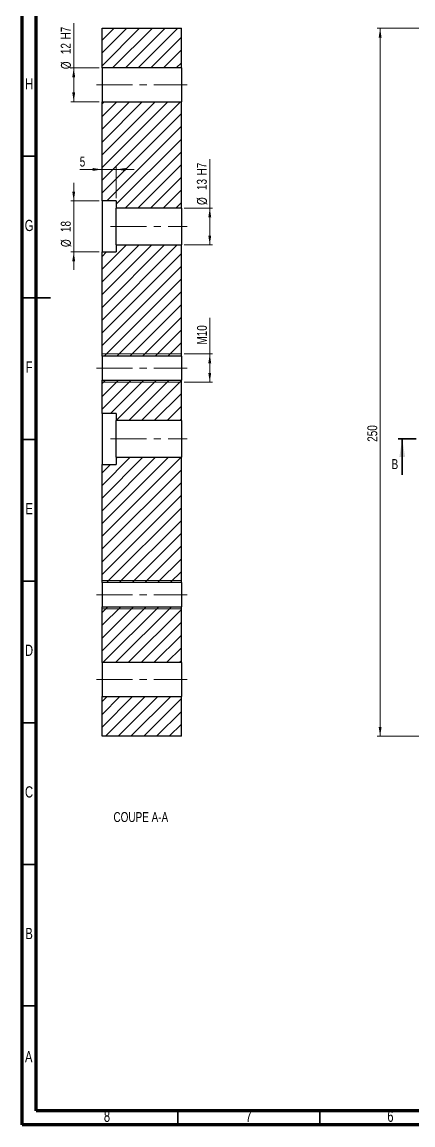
# Model space of a CAD drawing. Header units: millimetres. Extents: x 5 to 415, y 5 to 589.
# Drawn here: x 5 to 142.9, y 5 to 394.4 of the extents above; entities that cross this region are included whole.
import ezdxf

# ---------------------------------------------------------------- set-up
doc = ezdxf.new("R2010")
doc.units = ezdxf.units.MM
doc.linetypes.add('CENTERX2', pattern=[20.32, 12.7, -2.54, 2.54, -2.54])
doc.linetypes.add('PHANTOM', pattern=[12.7, 6.35, -1.27, 1.27, -1.27, 1.27, -1.27])
doc.styles.add('SLDTEXTSTYLE0', font='TXT', dxfattribs={"width": 0.75})
doc.dimstyles.new('SLDDIMSTYLE3', dxfattribs={"dimtxt": 3.5, "dimasz": 3.302, "dimexe": 0, "dimexo": 0.0625, "dimgap": 0.875, "dimtad": 1, "dimrnd": 1e-09, "dimzin": 12, "dimdsep": 46, "dimtxsty": 'SLDTEXTSTYLE0', "dimsah": 1, "dimcen": 0.09, "dimadec": 0, "dimazin": 3, "dimtfac": 1, "dimtofl": 0, "dimtmove": 0, "dimatfit": 3, "dimfxl": 1, "dimfrac": 2, "dimtolj": 1, "dimtzin": 12, "dimarcsym": 0})
doc.dimstyles.new('SLDDIMSTYLE4', dxfattribs={"dimtxt": 3.5, "dimasz": 3.302, "dimexe": 0, "dimexo": 0.0625, "dimgap": 0.875, "dimtad": 1, "dimrnd": 1e-09, "dimzin": 12, "dimdsep": 46, "dimtxsty": 'SLDTEXTSTYLE0', "dimsah": 1, "dimcen": 0.09, "dimadec": 0, "dimazin": 3, "dimtfac": 1, "dimtmove": 0, "dimatfit": 0, "dimfxl": 1, "dimfrac": 2, "dimtolj": 1, "dimtzin": 12, "dimarcsym": 0})

# ---------------------------------------------------------------- blocks, each defined once
blk = doc.blocks.new('_D_41')
at = {"color": 7, "linetype": 'Continuous', "lineweight": 18}
for p, q in [((158.33, 392.21), (130.33, 392.21)), ((131.33, 142.21), (131.33, 392.21)), ((158.33, 142.21), (130.33, 142.21))]:
    blk.add_line(p, q, dxfattribs=at)
for points in [[(131.33, 392.21), (130.82, 388.91), (131.84, 388.91)], [(131.33, 142.21), (131.84, 145.51), (130.82, 145.51)]]:
    blk.add_solid(points, dxfattribs=at)
at = {"color": 7, "linetype": 'Continuous', "lineweight": 18, "insert": (126.82, 246.19), "char_height": 3.5, "attachment_point": 1, "rotation": 90, "style": 'SLDTEXTSTYLE0'}
blk.add_mtext('250', dxfattribs=at)
blk = doc.blocks.new('_D_42')
at = {"color": 7, "linetype": 'Continuous', "lineweight": 18}
for p, q in [((23.22, 378.21), (23.22, 393.99)), ((32.22, 378.21), (22.22, 378.21)), ((23.22, 378.21), (23.22, 366.21)), ((32.22, 366.21), (22.22, 366.21))]:
    blk.add_line(p, q, dxfattribs=at)
for points in [[(23.22, 378.21), (22.71, 374.91), (23.73, 374.91)], [(23.22, 366.21), (23.73, 369.51), (22.71, 369.51)]]:
    blk.add_solid(points, dxfattribs=at)
at = {"color": 7, "linetype": 'Continuous', "lineweight": 18, "char_height": 3.5, "attachment_point": 1, "rotation": 90, "style": 'SLDTEXTSTYLE0'}
for s, insert in [('H7', (18.66, 388.21)), ('12', (18.66, 383.04)), ('%%c', (18.71, 377.76))]:
    blk.add_mtext(s, dxfattribs=dict(at, insert=insert))
blk = doc.blocks.new('_D_43')
at = {"color": 7, "linetype": 'Continuous', "lineweight": 18}
for p, q in [((23.22, 331.21), (23.22, 337.56)), ((32.22, 331.21), (22.22, 331.21)), ((23.22, 313.21), (23.22, 331.21)), ((32.22, 313.21), (22.22, 313.21)), ((23.22, 313.21), (23.22, 306.86))]:
    blk.add_line(p, q, dxfattribs=at)
for points in [[(23.22, 331.21), (23.73, 334.51), (22.71, 334.51)], [(23.22, 313.21), (22.71, 309.91), (23.73, 309.91)]]:
    blk.add_solid(points, dxfattribs=at)
at = {"color": 7, "linetype": 'Continuous', "lineweight": 18, "char_height": 3.5, "attachment_point": 1, "rotation": 90, "style": 'SLDTEXTSTYLE0'}
for s, insert in [('18', (18.66, 320.23)), ('%%c', (18.71, 314.95))]:
    blk.add_mtext(s, dxfattribs=dict(at, insert=insert))
blk = doc.blocks.new('_D_44')
at = {"color": 7, "linetype": 'Continuous', "lineweight": 18}
for p, q in [((38.22, 332.21), (38.22, 343.34)), ((33.22, 342.34), (25.34, 342.34)), ((38.22, 342.34), (33.22, 342.34)), ((38.22, 342.34), (44.57, 342.34))]:
    blk.add_line(p, q, dxfattribs=at)
for points in [[(33.22, 342.34), (29.92, 342.84), (29.92, 341.83)], [(38.22, 342.34), (41.52, 341.83), (41.52, 342.84)]]:
    blk.add_solid(points, dxfattribs=at)
at = {"color": 7, "linetype": 'Continuous', "lineweight": 18, "insert": (25.34, 346.85), "char_height": 3.5, "attachment_point": 1, "style": 'SLDTEXTSTYLE0'}
blk.add_mtext('5', dxfattribs=at)
blk = doc.blocks.new('_D_45')
at = {"color": 7, "linetype": 'Continuous', "lineweight": 18}
for p, q in [((71.22, 328.71), (71.22, 346.02)), ((62.22, 328.71), (72.22, 328.71)), ((71.22, 328.71), (71.22, 315.71)), ((62.22, 315.71), (72.22, 315.71))]:
    blk.add_line(p, q, dxfattribs=at)
for points in [[(71.22, 328.71), (70.71, 325.41), (71.73, 325.41)], [(71.22, 315.71), (71.73, 319.01), (70.71, 319.01)]]:
    blk.add_solid(points, dxfattribs=at)
at = {"color": 7, "linetype": 'Continuous', "lineweight": 18, "char_height": 3.5, "attachment_point": 1, "rotation": 90, "style": 'SLDTEXTSTYLE0'}
for s, insert in [('H7', (66.66, 340.24)), ('13', (66.66, 335.07)), ('%%c', (66.71, 329.79))]:
    blk.add_mtext(s, dxfattribs=dict(at, insert=insert))
blk = doc.blocks.new('_D_46')
at = {"color": 7, "linetype": 'Continuous', "lineweight": 18}
for p, q in [((71.22, 277.21), (71.22, 289.97)), ((62.22, 277.21), (72.22, 277.21)), ((71.22, 267.21), (71.22, 277.21)), ((62.22, 267.21), (72.22, 267.21))]:
    blk.add_line(p, q, dxfattribs=at)
for points in [[(71.22, 277.21), (70.71, 273.91), (71.73, 273.91)], [(71.22, 267.21), (71.73, 270.51), (70.71, 270.51)]]:
    blk.add_solid(points, dxfattribs=at)
at = {"color": 7, "linetype": 'Continuous', "lineweight": 18, "insert": (66.71, 280.51), "char_height": 3.5, "attachment_point": 1, "rotation": 90, "style": 'SLDTEXTSTYLE0'}
blk.add_mtext('M10', dxfattribs=at)

msp = doc.modelspace()

# ---------------------------------------------------------------- hatches: boundary and pattern name
at = {"linetype": 'Continuous', "lineweight": 18}
h = msp.add_hatch(dxfattribs=at)
h.set_pattern_fill('ANSI31', style=0)
h.paths.add_polyline_path([(61.223, 392.212), (33.223, 392.212), (33.223, 378.212), (61.223, 378.212)], flags=0)
h = msp.add_hatch(dxfattribs=at)
h.set_pattern_fill('ANSI31', style=0)
h.paths.add_polyline_path([(33.223, 366.212), (33.223, 331.212), (38.223, 331.212), (38.223, 328.712), (61.223, 328.712), (61.223, 366.212)], flags=0)
h = msp.add_hatch(dxfattribs=at)
h.set_pattern_fill('ANSI31', style=0)
h.paths.add_polyline_path([(33.223, 313.212), (33.223, 276.462), (61.223, 276.462), (61.223, 315.712), (38.223, 315.712), (38.223, 313.212)], flags=0)
h = msp.add_hatch(dxfattribs=at)
h.set_pattern_fill('ANSI31', style=0)
h.paths.add_polyline_path([(33.223, 267.962), (33.223, 256.212), (38.223, 256.212), (38.223, 253.712), (61.223, 253.712), (61.223, 267.962)], flags=0)
h = msp.add_hatch(dxfattribs=at)
h.set_pattern_fill('ANSI31', style=0)
h.paths.add_polyline_path([(33.223, 238.212), (33.223, 196.462), (61.223, 196.462), (61.223, 240.712), (38.223, 240.712), (38.223, 238.212)], flags=0)
h = msp.add_hatch(dxfattribs=at)
h.set_pattern_fill('ANSI31', style=0)
h.paths.add_polyline_path([(61.223, 187.962), (33.223, 187.962), (33.223, 168.212), (61.223, 168.212)], flags=0)
h = msp.add_hatch(dxfattribs=at)
h.set_pattern_fill('ANSI31', style=0)
h.paths.add_polyline_path([(33.223, 142.212), (61.223, 142.212), (61.223, 156.212), (33.223, 156.212)], flags=0)

# ---------------------------------------------------------------- linework, layer by layer
at = {"color": 7, "linetype": 'Continuous', "lineweight": 70}
for p, q in [((5, 5), (5, 589)), ((10, 10), (10, 584)), ((410, 10), (10, 10)), ((415, 5), (5, 5))]:
    msp.add_line(p, q, dxfattribs=at)
at = {"color": 7, "linetype": 'Continuous', "lineweight": 25}
for p, q in [((33.223, 378.212), (33.223, 392.212)), ((33.223, 392.212), (61.223, 392.212)), ((61.223, 378.212), (61.223, 392.212)), ((61.223, 378.212), (33.223, 378.212)), ((33.223, 378.212), (33.223, 366.212)), ((61.223, 378.212), (61.223, 366.212)), ((33.223, 366.212), (61.223, 366.212)), ((33.223, 331.212), (33.223, 366.212)), ((61.223, 328.712), (61.223, 366.212)), ((38.223, 331.212), (33.223, 331.212)), ((33.223, 331.212), (33.223, 313.212)), ((38.223, 331.212), (38.223, 328.712)), ((61.223, 328.712), (38.223, 328.712)), ((38.223, 315.712), (38.223, 328.712)), ((61.223, 328.712), (61.223, 315.712)), ((38.223, 315.712), (61.223, 315.712)), ((38.223, 315.712), (38.223, 313.212)), ((61.223, 276.462), (61.223, 315.712)), ((33.223, 313.212), (38.223, 313.212)), ((33.223, 276.462), (33.223, 313.212)), ((61.223, 276.462), (33.223, 276.462)), ((33.223, 276.462), (33.223, 267.962)), ((61.223, 276.462), (61.223, 267.962)), ((33.223, 267.962), (61.223, 267.962)), ((33.223, 256.212), (33.223, 267.962)), ((61.223, 253.712), (61.223, 267.962)), ((38.223, 256.212), (33.223, 256.212)), ((33.223, 256.212), (33.223, 238.212)), ((38.223, 256.212), (38.223, 253.712)), ((61.223, 253.712), (38.223, 253.712)), ((38.223, 240.712), (38.223, 253.712)), ((61.223, 253.712), (61.223, 240.712)), ((33.223, 238.212), (38.223, 238.212)), ((33.223, 196.462), (33.223, 238.212)), ((38.223, 240.712), (38.223, 238.212)), ((38.223, 240.712), (61.223, 240.712)), ((61.223, 196.462), (61.223, 240.712)), ((61.223, 196.462), (33.223, 196.462)), ((33.223, 196.462), (33.223, 187.962)), ((61.223, 196.462), (61.223, 187.962)), ((33.223, 168.212), (33.223, 187.962)), ((33.223, 187.962), (61.223, 187.962)), ((61.223, 168.212), (61.223, 187.962)), ((61.223, 168.212), (33.223, 168.212)), ((33.223, 168.212), (33.223, 156.212)), ((61.223, 168.212), (61.223, 156.212)), ((33.223, 142.212), (33.223, 156.212)), ((33.223, 156.212), (61.223, 156.212)), ((61.223, 142.212), (61.223, 156.212)), ((61.223, 142.212), (33.223, 142.212))]:
    msp.add_line(p, q, dxfattribs=at)
at = {"color": 7, "linetype": 'CENTERX2', "lineweight": 18}
for p, q in [((31.223, 372.212), (63.223, 372.212)), ((36.223, 322.212), (63.223, 322.212)), ((31.223, 272.212), (63.223, 272.212)), ((36.223, 247.212), (63.223, 247.212)), ((31.223, 192.212), (63.223, 192.212)), ((31.223, 162.212), (63.223, 162.212))]:
    msp.add_line(p, q, dxfattribs=at)
at = {"color": 7, "linetype": 'Continuous', "lineweight": 35}
for p, q in [((10, 347), (5, 347)), ((4.999, 297), (15.001, 297)), ((10, 297), (5, 297)), ((10, 247), (5, 247)), ((139.128, 234.512), (139.128, 247.212)), ((10, 197), (5, 197)), ((10, 147), (5, 147)), ((10, 97), (5, 97)), ((10, 47), (5, 47)), ((60, 10), (60, 5)), ((110, 10), (110, 5))]:
    msp.add_line(p, q, dxfattribs=at)
at = {"color": 7, "linetype": 'Continuous', "lineweight": 18}
for p, q in [((33.223, 277.212), (61.223, 277.212)), ((33.223, 267.212), (61.223, 267.212)), ((33.223, 197.212), (61.223, 197.212)), ((33.223, 187.212), (61.223, 187.212))]:
    msp.add_line(p, q, dxfattribs=at)
at = {"color": 7, "linetype": 'PHANTOM', "lineweight": 35}
msp.add_line((232.933, 247.212), (137.128, 247.212), dxfattribs=at)
at = {"color": 7, "linetype": 'Continuous', "lineweight": 35}
msp.add_solid([(139.128, 247.212), (138.112, 240.862), (140.144, 240.862)], dxfattribs=at)

# ---------------------------------------------------------------- texts
at = {"color": 7, "linetype": 'Continuous', "lineweight": 0, "attachment_point": 2, "style": 'SLDTEXTSTYLE0'}
for s, insert, char_height in [('H', (7.49, 374.56), 3.969), ('G', (7.487, 324.56), 3.969), ('F', (7.458, 274.56), 3.969), ('E', (7.508, 224.56), 3.969), ('D', (7.453, 174.56), 3.969), ('C', (7.459, 124.56), 3.969), ('COUPE A-A', (46.898, 115.448), 3.5), ('B', (7.471, 74.56), 3.969), ('A', (7.34, 31.06), 3.969), ('8', (34.96, 10.06), 3.969), ('7', (84.96, 10.06), 3.969), ('6', (134.96, 10.06), 3.969)]:
    msp.add_mtext(s, dxfattribs=dict(at, insert=insert, char_height=char_height))
at = {"color": 7, "linetype": 'Continuous', "insert": (135.377, 240.069), "char_height": 3.5, "attachment_point": 1, "style": 'SLDTEXTSTYLE0'}
msp.add_mtext('B', dxfattribs=at)

# ---------------------------------------------------------------- dimensions: what is measured, and where the dimension line sits
at = {"color": 7, "linetype": 'Continuous', "lineweight": 18}
for base, p1, p2, text, dimstyle, picture, middle in [((23.223, 366.212), (33.223, 378.212), (33.223, 366.212), '%%c<>H7', 'SLDDIMSTYLE3', '_D_42', (23.223, 385.876)), ((71.223, 315.712), (61.223, 328.712), (61.223, 315.712), '%%c<>H7', 'SLDDIMSTYLE3', '_D_45', (71.223, 337.905)), ((23.223, 331.212), (33.223, 313.212), (33.223, 331.212), '%%c<>', 'SLDDIMSTYLE4', '_D_43', (23.223, 320.176)), ((71.223, 277.212), (61.223, 267.212), (61.223, 277.212), 'M10', 'SLDDIMSTYLE3', '_D_46', (71.223, 285.241))]:
    dim = msp.add_linear_dim(base=base, p1=p1, p2=p2, angle=90, text=text, dimstyle=dimstyle, dxfattribs=at)
    dim.commit()
    dim.dimension.update_dxf_attribs({"geometry": picture, "text_midpoint": middle, "dimtype": 160})
dim = msp.add_linear_dim(base=(131.328, 392.212), p1=(159.328, 142.212), p2=(159.328, 392.212), angle=90, dimstyle='SLDDIMSTYLE3', dxfattribs=at)
dim.commit()
dim.dimension.update_dxf_attribs({"geometry": '_D_41', "text_midpoint": (131.328, 250.069), "dimtype": 160})
dim = msp.add_linear_dim(base=(33.223, 342.337), p1=(38.223, 331.212), p2=(33.223, 331.212), dimstyle='SLDDIMSTYLE4', dxfattribs=at)
dim.commit()
dim.dimension.update_dxf_attribs({"geometry": '_D_44', "text_midpoint": (26.63, 342.337), "dimtype": 160})

doc.saveas('drawing.dxf')
